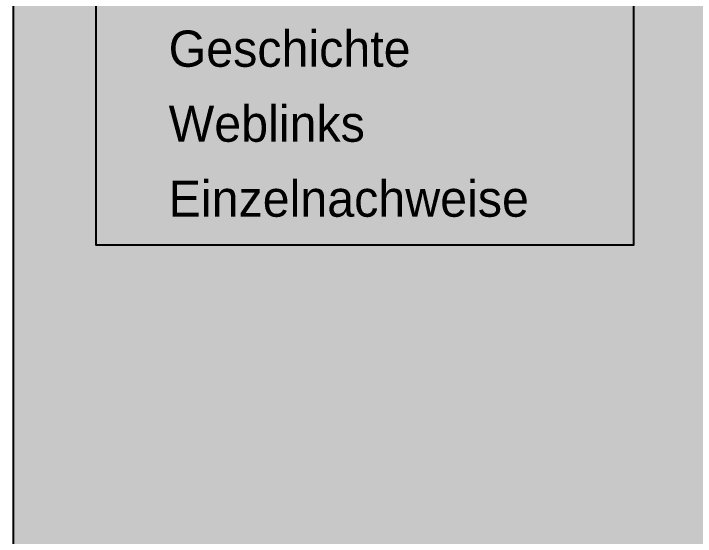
# Model space of a CAD drawing. Extents: x 0 to 1501, y 0 to 1722.
# Drawn here: x 0 to 263.9, y 1298.4 to 1500.5 of the extents above; entities that cross this region are included whole.
import ezdxf

# ---------------------------------------------------------------- set-up
doc = ezdxf.new("R2010")
doc.units = 0

msp = doc.modelspace()

# ---------------------------------------------------------------- hatches: boundary and pattern name
for points in [[(0, 1722), (1280, 1722), (1280, 1002), (0, 1002)], [(0, 1656), (1280, 1656), (1280, 0), (0, 0)], [(32, 1586.15), (240, 1586.15), (240, 1410.98), (32, 1410.98)]]:
    msp.add_hatch(color=7).paths.add_polyline_path(points, flags=0)

# ---------------------------------------------------------------- linework, layer by layer
at = {"color": 0, "true_color": 0xfaf9f8}
msp.add_lwpolyline([(0, 1722), (1280, 1722), (1280, 1002), (0, 1002)], close=True, dxfattribs=at)
at = {"color": 0, "true_color": 0xffffff}
for points in [[(0, 1656), (1280, 1656), (1280, 0), (0, 0)], [(32, 1586.15), (240, 1586.15), (240, 1410.98), (32, 1410.98)]]:
    msp.add_lwpolyline(points, close=True, dxfattribs=at)

# ---------------------------------------------------------------- texts
at = {"color": 0, "true_color": 0xcc6633}
for s, p in [('Geschichte', (60, 1479.98)), ('Weblinks', (60, 1450.98)), ('Einzelnachweise', (60, 1421.98))]:
    msp.add_text(s, height=14, dxfattribs=at).set_placement(p)

doc.saveas('drawing.dxf')
